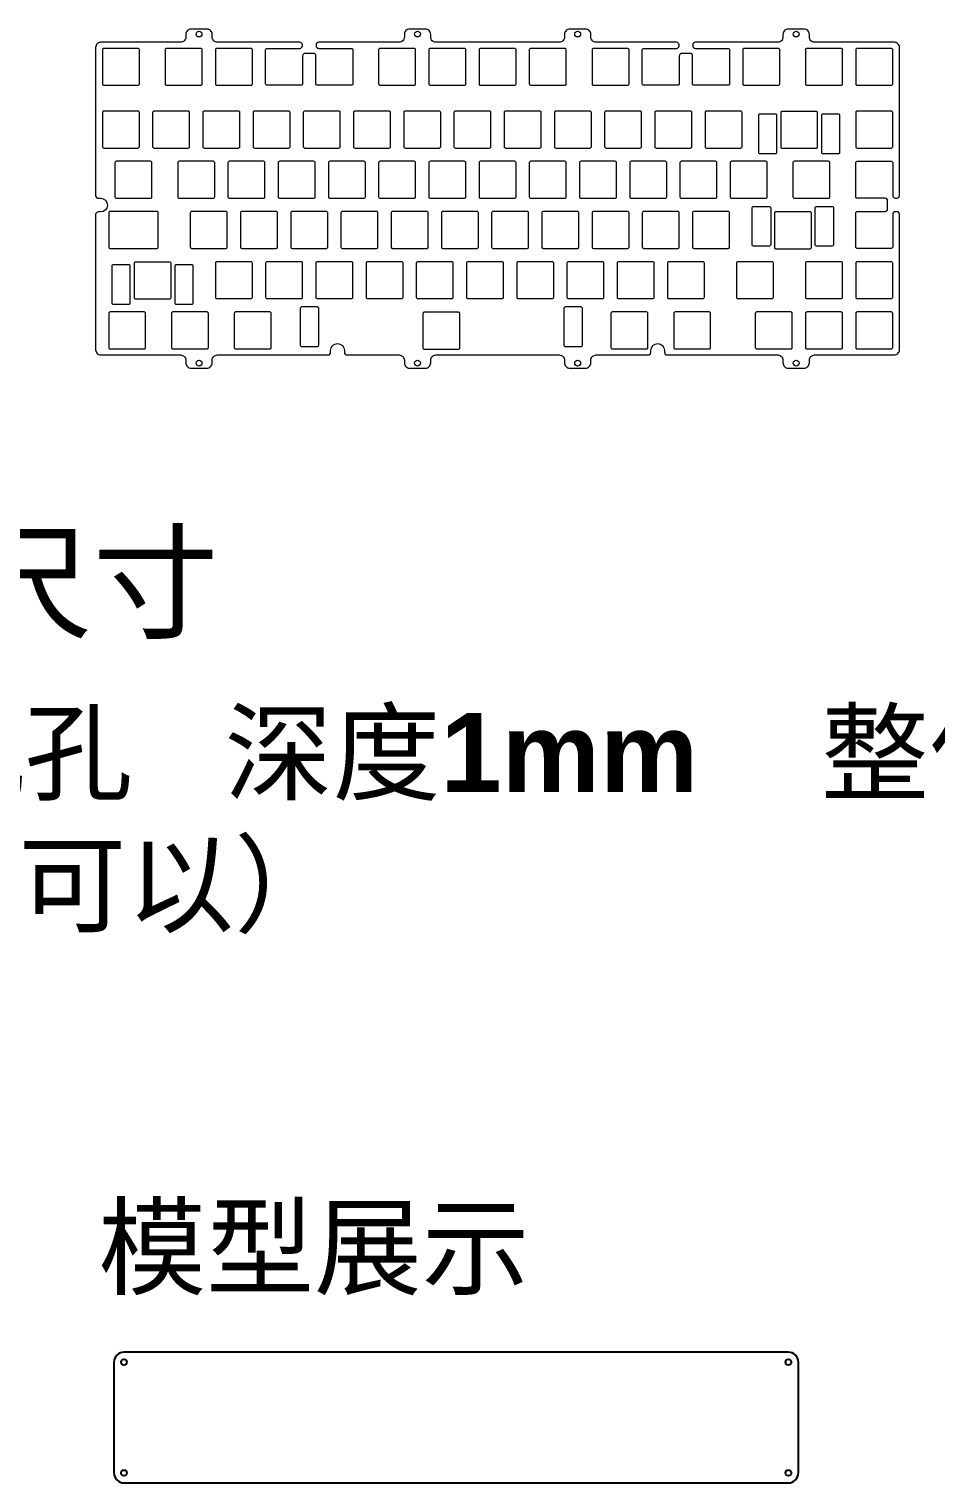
# Model space of a CAD drawing. Header units: millimetres. Extents: x 2670 to 4041, y 544 to 1639.
# Drawn here: x 3018 to 3361, y 573 to 1124 of the extents above; entities that cross this region are included whole.
import ezdxf

# ---------------------------------------------------------------- set-up
doc = ezdxf.new("R2010")
doc.units = ezdxf.units.MM
doc.layers.add('1', color=7, linetype='Continuous', lineweight=0)
doc.layers.add('10', color=7, linetype='Continuous', true_color=0xffffff)
doc.styles.get("Standard").update_dxf_attribs({"font": 'arial.ttf'})

msp = doc.modelspace()

# ---------------------------------------------------------------- linework, layer by layer
at = {"color": 7, "linetype": 'Continuous', "lineweight": 25}
for p, q in [((3049.715, 618.47), (3049.715, 576.47)), ((3305.515, 622.27), (3053.515, 622.27)), ((3309.315, 576.47), (3309.315, 618.47)), ((3053.515, 572.67), (3305.515, 572.67))]:
    msp.add_line(p, q, dxfattribs=at)
for centre in [(3053.515, 618.47), (3305.515, 618.47), (3053.515, 576.47), (3305.515, 576.47)]:
    msp.add_circle(centre, 1.1, dxfattribs=at)
for centre, start, end in [((3053.515, 618.47), 90, 180), ((3305.515, 618.47), 0, 90), ((3053.515, 576.47), 180, 270), ((3305.515, 576.47), 270, 0)]:
    msp.add_arc(centre, 3.8, start, end, dxfattribs=at)
at = {"layer": '1'}
for points in [[(3121.254, 1103.425, -0.4142136), (3120.754, 1102.925), (3107.754, 1102.925, -0.4142136), (3107.254, 1103.425), (3107.254, 1116.425, -0.4142136), (3107.754, 1116.925), (3120.192, 1116.925, 0.4142136), (3121.192, 1117.925), (3121.192, 1118.233, 0.4142136), (3120.192, 1119.233), (3088.981, 1119.233, -0.4142136), (3086.981, 1121.233), (3086.981, 1122.233, 0.4142136), (3084.981, 1124.233), (3078.981, 1124.233, 0.4142136), (3076.981, 1122.233), (3076.981, 1121.233, -0.4142136), (3074.981, 1119.233), (3044.77, 1119.233, 0.4142136), (3042.77, 1117.233), (3042.77, 1061.069, 0.4142136), (3043.77, 1060.069), (3044.653, 1060.069, -1), (3044.653, 1054.869), (3043.77, 1054.869, 0.4142136), (3042.77, 1053.869), (3042.77, 1002.605, 0.4142136), (3044.77, 1000.605), (3074.981, 1000.605, -0.4142136), (3076.981, 998.605), (3076.981, 997.605, 0.4142136), (3078.981, 995.605), (3084.981, 995.605, 0.4142136), (3086.981, 997.605), (3086.981, 998.605, -0.4142136), (3088.981, 1000.605), (3130.907, 1000.605, 0.4142136), (3131.907, 1001.605), (3131.907, 1002.327, -1), (3137.107, 1002.327), (3137.107, 1001.605, 0.4142136), (3138.107, 1000.605), (3157.857, 1000.605, -0.4142136), (3159.857, 998.605), (3159.857, 997.605, 0.4142136), (3161.857, 995.605), (3167.857, 995.605, 0.4142136), (3169.857, 997.605), (3169.857, 998.605, -0.4142136), (3171.857, 1000.605), (3218.601, 1000.605, -0.4142136), (3220.601, 998.605), (3220.601, 997.605, 0.4142136), (3222.601, 995.605), (3228.601, 995.605, 0.4142136), (3230.601, 997.605), (3230.601, 998.605, -0.4142136), (3232.601, 1000.605), (3252.351, 1000.605, 0.4142136), (3253.351, 1001.605), (3253.351, 1002.327, -1), (3258.551, 1002.327), (3258.551, 1001.605, 0.4142136), (3259.551, 1000.605), (3301.478, 1000.605, -0.4142136), (3303.478, 998.605), (3303.478, 997.605, 0.4142136), (3305.478, 995.605), (3311.478, 995.605, 0.4142136), (3313.478, 997.605), (3313.478, 998.605, -0.4142136), (3315.478, 1000.605), (3345.664, 1000.605, 0.4142136), (3347.664, 1002.605), (3347.664, 1053.941, 0.4142136), (3346.664, 1054.941), (3346.092, 1054.941, 0.4142136), (3345.092, 1053.941), (3345.092, 1041.513, -0.4142136), (3344.592, 1041.013), (3331.592, 1041.013, -0.4142136), (3331.092, 1041.513), (3331.092, 1054.513, -0.4142136), (3331.592, 1055.013), (3342.181, 1055.013, 0.4142136), (3343.181, 1056.013), (3343.181, 1059.063, 0.4142136), (3342.181, 1060.063), (3331.592, 1060.063, -0.4142136), (3331.092, 1060.563), (3331.092, 1073.563, -0.4142136), (3331.592, 1074.063), (3344.592, 1074.063, -0.4142136), (3345.092, 1073.563), (3345.092, 1061.141, 0.4142136), (3346.092, 1060.141), (3346.664, 1060.141, 0.4142136), (3347.664, 1061.141), (3347.664, 1117.233, 0.4142136), (3345.664, 1119.233), (3315.478, 1119.233, -0.4142136), (3313.478, 1121.233), (3313.478, 1122.233, 0.4142136), (3311.478, 1124.233), (3305.478, 1124.233, 0.4142136), (3303.478, 1122.233), (3303.478, 1121.233, -0.4142136), (3301.478, 1119.233), (3270.267, 1119.233, 0.4142136), (3269.267, 1118.233), (3269.267, 1117.925, 0.4142136), (3270.267, 1116.925), (3282.679, 1116.925, -0.4142136), (3283.179, 1116.425), (3283.179, 1103.425, -0.4142136), (3282.679, 1102.925), (3269.679, 1102.925, -0.4142136), (3269.179, 1103.425), (3269.179, 1114.018, 0.4142136), (3268.179, 1115.018), (3265.129, 1115.018, 0.4142136), (3264.129, 1114.018), (3264.129, 1103.425, -0.4142136), (3263.629, 1102.925), (3250.629, 1102.925, -0.4142136), (3250.129, 1103.425), (3250.129, 1116.425, -0.4142136), (3250.629, 1116.925), (3263.067, 1116.925, 0.4142136), (3264.067, 1117.925), (3264.067, 1118.233, 0.4142136), (3263.067, 1119.233), (3232.601, 1119.233, -0.4142136), (3230.601, 1121.233), (3230.601, 1122.233, 0.4142136), (3228.601, 1124.233), (3222.601, 1124.233, 0.4142136), (3220.601, 1122.233), (3220.601, 1121.233, -0.4142136), (3218.601, 1119.233), (3171.857, 1119.233, -0.4142136), (3169.857, 1121.233), (3169.857, 1122.233, 0.4142136), (3167.857, 1124.233), (3161.857, 1124.233, 0.4142136), (3159.857, 1122.233), (3159.857, 1121.233, -0.4142136), (3157.857, 1119.233), (3127.392, 1119.233, 0.4142136), (3126.392, 1118.233), (3126.392, 1117.925, 0.4142136), (3127.392, 1116.925), (3139.804, 1116.925, -0.4142136), (3140.304, 1116.425), (3140.304, 1103.425, -0.4142136), (3139.804, 1102.925), (3126.804, 1102.925, -0.4142136), (3126.304, 1103.425), (3126.304, 1114.018, 0.4142136), (3125.304, 1115.018), (3122.254, 1115.018, 0.4142136), (3121.254, 1114.018)], [(3045.842, 1102.925), (3058.842, 1102.925, 0.4142136), (3059.342, 1103.425), (3059.342, 1116.425, 0.4142136), (3058.842, 1116.925), (3045.842, 1116.925, 0.4142136), (3045.342, 1116.425), (3045.342, 1103.425, 0.4142136)], [(3069.654, 1102.925), (3082.654, 1102.925, 0.4142136), (3083.154, 1103.425), (3083.154, 1116.425, 0.4142136), (3082.654, 1116.925), (3069.654, 1116.925, 0.4142136), (3069.154, 1116.425), (3069.154, 1103.425, 0.4142136)], [(3088.704, 1102.925), (3101.704, 1102.925, 0.4142136), (3102.204, 1103.425), (3102.204, 1116.425, 0.4142136), (3101.704, 1116.925), (3088.704, 1116.925, 0.4142136), (3088.204, 1116.425), (3088.204, 1103.425, 0.4142136)], [(3150.617, 1102.925), (3163.617, 1102.925, 0.4142136), (3164.117, 1103.425), (3164.117, 1116.425, 0.4142136), (3163.617, 1116.925), (3150.617, 1116.925, 0.4142136), (3150.117, 1116.425), (3150.117, 1103.425, 0.4142136)], [(3169.667, 1102.925), (3182.667, 1102.925, 0.4142136), (3183.167, 1103.425), (3183.167, 1116.425, 0.4142136), (3182.667, 1116.925), (3169.667, 1116.925, 0.4142136), (3169.167, 1116.425), (3169.167, 1103.425, 0.4142136)], [(3188.717, 1102.925), (3201.717, 1102.925, 0.4142136), (3202.217, 1103.425), (3202.217, 1116.425, 0.4142136), (3201.717, 1116.925), (3188.717, 1116.925, 0.4142136), (3188.217, 1116.425), (3188.217, 1103.425, 0.4142136)], [(3207.767, 1102.925), (3220.767, 1102.925, 0.4142136), (3221.267, 1103.425), (3221.267, 1116.425, 0.4142136), (3220.767, 1116.925), (3207.767, 1116.925, 0.4142136), (3207.267, 1116.425), (3207.267, 1103.425, 0.4142136)], [(3231.579, 1102.925), (3244.579, 1102.925, 0.4142136), (3245.079, 1103.425), (3245.079, 1116.425, 0.4142136), (3244.579, 1116.925), (3231.579, 1116.925, 0.4142136), (3231.079, 1116.425), (3231.079, 1103.425, 0.4142136)], [(3288.729, 1102.925), (3301.729, 1102.925, 0.4142136), (3302.229, 1103.425), (3302.229, 1116.425, 0.4142136), (3301.729, 1116.925), (3288.729, 1116.925, 0.4142136), (3288.229, 1116.425), (3288.229, 1103.425, 0.4142136)], [(3326.042, 1103.425), (3326.042, 1116.425, 0.4142136), (3325.542, 1116.925), (3312.542, 1116.925, 0.4142136), (3312.042, 1116.425), (3312.042, 1103.425, 0.4142136), (3312.542, 1102.925), (3325.542, 1102.925, 0.4142136)], [(3331.592, 1102.925), (3344.592, 1102.925, 0.4142136), (3345.092, 1103.425), (3345.092, 1116.425, 0.4142136), (3344.592, 1116.925), (3331.592, 1116.925, 0.4142136), (3331.092, 1116.425), (3331.092, 1103.425, 0.4142136)], [(3045.842, 1079.113), (3058.842, 1079.113, 0.4142136), (3059.342, 1079.613), (3059.342, 1092.613, 0.4142136), (3058.842, 1093.113), (3045.842, 1093.113, 0.4142136), (3045.342, 1092.613), (3045.342, 1079.613, 0.4142136)], [(3064.892, 1079.113), (3077.892, 1079.113, 0.4142136), (3078.392, 1079.613), (3078.392, 1092.613, 0.4142136), (3077.892, 1093.113), (3064.892, 1093.113, 0.4142136), (3064.392, 1092.613), (3064.392, 1079.613, 0.4142136)], [(3083.942, 1079.113), (3096.942, 1079.113, 0.4142136), (3097.442, 1079.613), (3097.442, 1092.613, 0.4142136), (3096.942, 1093.113), (3083.942, 1093.113, 0.4142136), (3083.442, 1092.613), (3083.442, 1079.613, 0.4142136)], [(3102.992, 1079.113), (3115.992, 1079.113, 0.4142136), (3116.492, 1079.613), (3116.492, 1092.613, 0.4142136), (3115.992, 1093.113), (3102.992, 1093.113, 0.4142136), (3102.492, 1092.613), (3102.492, 1079.613, 0.4142136)], [(3122.042, 1079.113), (3135.042, 1079.113, 0.4142136), (3135.542, 1079.613), (3135.542, 1092.613, 0.4142136), (3135.042, 1093.113), (3122.042, 1093.113, 0.4142136), (3121.542, 1092.613), (3121.542, 1079.613, 0.4142136)], [(3141.092, 1079.113), (3154.092, 1079.113, 0.4142136), (3154.592, 1079.613), (3154.592, 1092.613, 0.4142136), (3154.092, 1093.113), (3141.092, 1093.113, 0.4142136), (3140.592, 1092.613), (3140.592, 1079.613, 0.4142136)], [(3160.142, 1079.113), (3173.142, 1079.113, 0.4142136), (3173.642, 1079.613), (3173.642, 1092.613, 0.4142136), (3173.142, 1093.113), (3160.142, 1093.113, 0.4142136), (3159.642, 1092.613), (3159.642, 1079.613, 0.4142136)], [(3179.192, 1079.113), (3192.192, 1079.113, 0.4142136), (3192.692, 1079.613), (3192.692, 1092.613, 0.4142136), (3192.192, 1093.113), (3179.192, 1093.113, 0.4142136), (3178.692, 1092.613), (3178.692, 1079.613, 0.4142136)], [(3179.192, 1079.113), (3192.192, 1079.113, 0.4142136), (3192.692, 1079.613), (3192.692, 1092.613, 0.4142136), (3192.192, 1093.113), (3179.192, 1093.113, 0.4142136), (3178.692, 1092.613), (3178.692, 1079.613, 0.4142136)], [(3198.242, 1079.113), (3211.242, 1079.113, 0.4142136), (3211.742, 1079.613), (3211.742, 1092.613, 0.4142136), (3211.242, 1093.113), (3198.242, 1093.113, 0.4142136), (3197.742, 1092.613), (3197.742, 1079.613, 0.4142136)], [(3217.292, 1079.113), (3230.292, 1079.113, 0.4142136), (3230.792, 1079.613), (3230.792, 1092.613, 0.4142136), (3230.292, 1093.113), (3217.292, 1093.113, 0.4142136), (3216.792, 1092.613), (3216.792, 1079.613, 0.4142136)], [(3236.342, 1079.113), (3249.342, 1079.113, 0.4142136), (3249.842, 1079.613), (3249.842, 1092.613, 0.4142136), (3249.342, 1093.113), (3236.342, 1093.113, 0.4142136), (3235.842, 1092.613), (3235.842, 1079.613, 0.4142136)], [(3255.392, 1079.113), (3268.392, 1079.113, 0.4142136), (3268.892, 1079.613), (3268.892, 1092.613, 0.4142136), (3268.392, 1093.113), (3255.392, 1093.113, 0.4142136), (3254.892, 1092.613), (3254.892, 1079.613, 0.4142136)], [(3274.442, 1079.113), (3287.442, 1079.113, 0.4142136), (3287.942, 1079.613), (3287.942, 1092.613, 0.4142136), (3287.442, 1093.113), (3274.442, 1093.113, 0.4142136), (3273.942, 1092.613), (3273.942, 1079.613, 0.4142136)], [(3331.592, 1079.113), (3344.592, 1079.113, 0.4142136), (3345.092, 1079.613), (3345.092, 1092.613, 0.4142136), (3344.592, 1093.113), (3331.592, 1093.113, 0.4142136), (3331.092, 1092.613), (3331.092, 1079.613, 0.4142136)], [(3050.604, 1060.063), (3063.604, 1060.063, 0.4142136), (3064.104, 1060.563), (3064.104, 1073.563, 0.4142136), (3063.604, 1074.063), (3050.604, 1074.063, 0.4142136), (3050.104, 1073.563), (3050.104, 1060.563, 0.4142136)], [(3074.417, 1060.063), (3087.417, 1060.063, 0.4142136), (3087.917, 1060.563), (3087.917, 1073.563, 0.4142136), (3087.417, 1074.063), (3074.417, 1074.063, 0.4142136), (3073.917, 1073.563), (3073.917, 1060.563, 0.4142136)], [(3093.467, 1060.063), (3106.467, 1060.063, 0.4142136), (3106.967, 1060.563), (3106.967, 1073.563, 0.4142136), (3106.467, 1074.063), (3093.467, 1074.063, 0.4142136), (3092.967, 1073.563), (3092.967, 1060.563, 0.4142136)], [(3112.517, 1060.063), (3125.517, 1060.063, 0.4142136), (3126.017, 1060.563), (3126.017, 1073.563, 0.4142136), (3125.517, 1074.063), (3112.517, 1074.063, 0.4142136), (3112.017, 1073.563), (3112.017, 1060.563, 0.4142136)], [(3131.567, 1060.063), (3144.567, 1060.063, 0.4142136), (3145.067, 1060.563), (3145.067, 1073.563, 0.4142136), (3144.567, 1074.063), (3131.567, 1074.063, 0.4142136), (3131.067, 1073.563), (3131.067, 1060.563, 0.4142136)], [(3150.617, 1060.063), (3163.617, 1060.063, 0.4142136), (3164.117, 1060.563), (3164.117, 1073.563, 0.4142136), (3163.617, 1074.063), (3150.617, 1074.063, 0.4142136), (3150.117, 1073.563), (3150.117, 1060.563, 0.4142136)], [(3169.667, 1060.063), (3182.667, 1060.063, 0.4142136), (3183.167, 1060.563), (3183.167, 1073.563, 0.4142136), (3182.667, 1074.063), (3169.667, 1074.063, 0.4142136), (3169.167, 1073.563), (3169.167, 1060.563, 0.4142136)], [(3188.717, 1060.063), (3201.717, 1060.063, 0.4142136), (3202.217, 1060.563), (3202.217, 1073.563, 0.4142136), (3201.717, 1074.063), (3188.717, 1074.063, 0.4142136), (3188.217, 1073.563), (3188.217, 1060.563, 0.4142136)], [(3207.767, 1060.063), (3220.767, 1060.063, 0.4142136), (3221.267, 1060.563), (3221.267, 1073.563, 0.4142136), (3220.767, 1074.063), (3207.767, 1074.063, 0.4142136), (3207.267, 1073.563), (3207.267, 1060.563, 0.4142136)], [(3226.817, 1060.063), (3239.817, 1060.063, 0.4142136), (3240.317, 1060.563), (3240.317, 1073.563, 0.4142136), (3239.817, 1074.063), (3226.817, 1074.063, 0.4142136), (3226.317, 1073.563), (3226.317, 1060.563, 0.4142136)], [(3245.867, 1060.063), (3258.867, 1060.063, 0.4142136), (3259.367, 1060.563), (3259.367, 1073.563, 0.4142136), (3258.867, 1074.063), (3245.867, 1074.063, 0.4142136), (3245.367, 1073.563), (3245.367, 1060.563, 0.4142136)], [(3264.917, 1060.063), (3277.917, 1060.063, 0.4142136), (3278.417, 1060.563), (3278.417, 1073.563, 0.4142136), (3277.917, 1074.063), (3264.917, 1074.063, 0.4142136), (3264.417, 1073.563), (3264.417, 1060.563, 0.4142136)], [(3283.967, 1060.063), (3296.967, 1060.063, 0.4142136), (3297.467, 1060.563), (3297.467, 1073.563, 0.4142136), (3296.967, 1074.063), (3283.967, 1074.063, 0.4142136), (3283.467, 1073.563), (3283.467, 1060.563, 0.4142136)], [(3307.779, 1060.063), (3320.779, 1060.063, 0.4142136), (3321.279, 1060.563), (3321.279, 1073.563, 0.4142136), (3320.779, 1074.063), (3307.779, 1074.063, 0.4142136), (3307.279, 1073.563), (3307.279, 1060.563, 0.4142136)], [(3065.985, 1041.013, 0.4142136), (3066.485, 1041.513), (3066.485, 1054.513, 0.4142136), (3065.985, 1055.013), (3048.223, 1055.013, 0.4142136), (3047.723, 1054.513), (3047.723, 1041.513, 0.4142136), (3048.223, 1041.013)], [(3079.179, 1041.013), (3092.179, 1041.013, 0.4142136), (3092.679, 1041.513), (3092.679, 1054.513, 0.4142136), (3092.179, 1055.013), (3079.179, 1055.013, 0.4142136), (3078.679, 1054.513), (3078.679, 1041.513, 0.4142136)], [(3098.229, 1041.013), (3111.229, 1041.013, 0.4142136), (3111.729, 1041.513), (3111.729, 1054.513, 0.4142136), (3111.229, 1055.013), (3098.229, 1055.013, 0.4142136), (3097.729, 1054.513), (3097.729, 1041.513, 0.4142136)], [(3117.279, 1041.013), (3130.279, 1041.013, 0.4142136), (3130.779, 1041.513), (3130.779, 1054.513, 0.4142136), (3130.279, 1055.013), (3117.279, 1055.013, 0.4142136), (3116.779, 1054.513), (3116.779, 1041.513, 0.4142136)], [(3136.329, 1041.013), (3149.329, 1041.013, 0.4142136), (3149.829, 1041.513), (3149.829, 1054.513, 0.4142136), (3149.329, 1055.013), (3136.329, 1055.013, 0.4142136), (3135.829, 1054.513), (3135.829, 1041.513, 0.4142136)], [(3155.379, 1041.013), (3168.379, 1041.013, 0.4142136), (3168.879, 1041.513), (3168.879, 1054.513, 0.4142136), (3168.379, 1055.013), (3155.379, 1055.013, 0.4142136), (3154.879, 1054.513), (3154.879, 1041.513, 0.4142136)], [(3174.429, 1041.013), (3187.429, 1041.013, 0.4142136), (3187.929, 1041.513), (3187.929, 1054.513, 0.4142136), (3187.429, 1055.013), (3174.429, 1055.013, 0.4142136), (3173.929, 1054.513), (3173.929, 1041.513, 0.4142136)], [(3193.479, 1041.013), (3206.479, 1041.013, 0.4142136), (3206.979, 1041.513), (3206.979, 1054.513, 0.4142136), (3206.479, 1055.013), (3193.479, 1055.013, 0.4142136), (3192.979, 1054.513), (3192.979, 1041.513, 0.4142136)], [(3212.529, 1041.013), (3225.529, 1041.013, 0.4142136), (3226.029, 1041.513), (3226.029, 1054.513, 0.4142136), (3225.529, 1055.013), (3212.529, 1055.013, 0.4142136), (3212.029, 1054.513), (3212.029, 1041.513, 0.4142136)], [(3231.579, 1041.013), (3244.579, 1041.013, 0.4142136), (3245.079, 1041.513), (3245.079, 1054.513, 0.4142136), (3244.579, 1055.013), (3231.579, 1055.013, 0.4142136), (3231.079, 1054.513), (3231.079, 1041.513, 0.4142136)], [(3250.629, 1041.013), (3263.629, 1041.013, 0.4142136), (3264.129, 1041.513), (3264.129, 1054.513, 0.4142136), (3263.629, 1055.013), (3250.629, 1055.013, 0.4142136), (3250.129, 1054.513), (3250.129, 1041.513, 0.4142136)], [(3269.679, 1041.013), (3282.679, 1041.013, 0.4142136), (3283.179, 1041.513), (3283.179, 1054.513, 0.4142136), (3282.679, 1055.013), (3269.679, 1055.013, 0.4142136), (3269.179, 1054.513), (3269.179, 1041.513, 0.4142136)], [(3088.704, 1021.963), (3101.704, 1021.963, 0.4142136), (3102.204, 1022.463), (3102.204, 1035.463, 0.4142136), (3101.704, 1035.963), (3088.704, 1035.963, 0.4142136), (3088.204, 1035.463), (3088.204, 1022.463, 0.4142136)], [(3107.754, 1021.963), (3120.754, 1021.963, 0.4142136), (3121.254, 1022.463), (3121.254, 1035.463, 0.4142136), (3120.754, 1035.963), (3107.754, 1035.963, 0.4142136), (3107.254, 1035.463), (3107.254, 1022.463, 0.4142136)], [(3126.804, 1021.963), (3139.804, 1021.963, 0.4142136), (3140.304, 1022.463), (3140.304, 1035.463, 0.4142136), (3139.804, 1035.963), (3126.804, 1035.963, 0.4142136), (3126.304, 1035.463), (3126.304, 1022.463, 0.4142136)], [(3145.854, 1021.963), (3158.854, 1021.963, 0.4142136), (3159.354, 1022.463), (3159.354, 1035.463, 0.4142136), (3158.854, 1035.963), (3145.854, 1035.963, 0.4142136), (3145.354, 1035.463), (3145.354, 1022.463, 0.4142136)], [(3164.904, 1021.963), (3177.904, 1021.963, 0.4142136), (3178.404, 1022.463), (3178.404, 1035.463, 0.4142136), (3177.904, 1035.963), (3164.904, 1035.963, 0.4142136), (3164.404, 1035.463), (3164.404, 1022.463, 0.4142136)], [(3183.954, 1021.963), (3196.954, 1021.963, 0.4142136), (3197.454, 1022.463), (3197.454, 1035.463, 0.4142136), (3196.954, 1035.963), (3183.954, 1035.963, 0.4142136), (3183.454, 1035.463), (3183.454, 1022.463, 0.4142136)], [(3203.004, 1021.963), (3216.004, 1021.963, 0.4142136), (3216.504, 1022.463), (3216.504, 1035.463, 0.4142136), (3216.004, 1035.963), (3203.004, 1035.963, 0.4142136), (3202.504, 1035.463), (3202.504, 1022.463, 0.4142136)], [(3222.054, 1021.963), (3235.054, 1021.963, 0.4142136), (3235.554, 1022.463), (3235.554, 1035.463, 0.4142136), (3235.054, 1035.963), (3222.054, 1035.963, 0.4142136), (3221.554, 1035.463), (3221.554, 1022.463, 0.4142136)], [(3241.104, 1021.963), (3254.104, 1021.963, 0.4142136), (3254.604, 1022.463), (3254.604, 1035.463, 0.4142136), (3254.104, 1035.963), (3241.104, 1035.963, 0.4142136), (3240.604, 1035.463), (3240.604, 1022.463, 0.4142136)], [(3260.154, 1021.963), (3273.154, 1021.963, 0.4142136), (3273.654, 1022.463), (3273.654, 1035.463, 0.4142136), (3273.154, 1035.963), (3260.154, 1035.963, 0.4142136), (3259.654, 1035.463), (3259.654, 1022.463, 0.4142136)], [(3286.348, 1021.963), (3299.348, 1021.963, 0.4142136), (3299.848, 1022.463), (3299.848, 1035.463, 0.4142136), (3299.348, 1035.963), (3286.348, 1035.963, 0.4142136), (3285.848, 1035.463), (3285.848, 1022.463, 0.4142136)], [(3312.542, 1021.963), (3325.542, 1021.963, 0.4142136), (3326.042, 1022.463), (3326.042, 1035.463, 0.4142136), (3325.542, 1035.963), (3312.542, 1035.963, 0.4142136), (3312.042, 1035.463), (3312.042, 1022.463, 0.4142136)], [(3331.592, 1021.963), (3344.592, 1021.963, 0.4142136), (3345.092, 1022.463), (3345.092, 1035.463, 0.4142136), (3344.592, 1035.963), (3331.592, 1035.963, 0.4142136), (3331.092, 1035.463), (3331.092, 1022.463, 0.4142136)], [(3048.223, 1002.913), (3061.223, 1002.913, 0.4142136), (3061.723, 1003.413), (3061.723, 1016.413, 0.4142136), (3061.223, 1016.913), (3048.223, 1016.913, 0.4142136), (3047.723, 1016.413), (3047.723, 1003.413, 0.4142136)], [(3072.035, 1002.913), (3085.035, 1002.913, 0.4142136), (3085.535, 1003.413), (3085.535, 1016.413, 0.4142136), (3085.035, 1016.913), (3072.035, 1016.913, 0.4142136), (3071.535, 1016.413), (3071.535, 1003.413, 0.4142136)], [(3095.848, 1002.913), (3108.848, 1002.913, 0.4142136), (3109.348, 1003.413), (3109.348, 1016.413, 0.4142136), (3108.848, 1016.913), (3095.848, 1016.913, 0.4142136), (3095.348, 1016.413), (3095.348, 1003.413, 0.4142136)], [(3238.723, 1002.913), (3251.723, 1002.913, 0.4142136), (3252.223, 1003.413), (3252.223, 1016.413, 0.4142136), (3251.723, 1016.913), (3238.723, 1016.913, 0.4142136), (3238.223, 1016.413), (3238.223, 1003.413, 0.4142136)], [(3262.535, 1002.913), (3275.535, 1002.913, 0.4142136), (3276.035, 1003.413), (3276.035, 1016.413, 0.4142136), (3275.535, 1016.913), (3262.535, 1016.913, 0.4142136), (3262.035, 1016.413), (3262.035, 1003.413, 0.4142136)], [(3293.492, 1002.913), (3306.492, 1002.913, 0.4142136), (3306.992, 1003.413), (3306.992, 1016.413, 0.4142136), (3306.492, 1016.913), (3293.492, 1016.913, 0.4142136), (3292.992, 1016.413), (3292.992, 1003.413, 0.4142136)], [(3312.542, 1002.913), (3325.542, 1002.913, 0.4142136), (3326.042, 1003.413), (3326.042, 1016.413, 0.4142136), (3325.542, 1016.913), (3312.542, 1016.913, 0.4142136), (3312.042, 1016.413), (3312.042, 1003.413, 0.4142136)], [(3331.592, 1002.913), (3344.592, 1002.913, 0.4142136), (3345.092, 1003.413), (3345.092, 1016.413, 0.4142136), (3344.592, 1016.913), (3331.592, 1016.913, 0.4142136), (3331.092, 1016.413), (3331.092, 1003.413, 0.4142136)]]:
    msp.add_lwpolyline(points, format="xyb", close=True, dxfattribs=at)
for centre in [(3081.981, 1122.333), (3164.857, 1122.333), (3225.601, 1122.333), (3308.478, 1122.333), (3081.981, 997.505), (3164.857, 997.505), (3225.601, 997.505), (3308.478, 997.505)]:
    msp.add_circle(centre, 1.1, dxfattribs=at)
at = {"layer": '10', "color": 7, "linetype": 'Continuous', "lineweight": 18}
for points in [[(3316.63, 1092.499, 0.4142136), (3316.13, 1092.999), (3303.13, 1092.999, 0.4142136), (3302.63, 1092.499), (3302.63, 1079.499, 0.4142136), (3303.13, 1078.999), (3316.13, 1078.999, 0.4142136), (3316.63, 1079.499)], [(3301.192, 1091.499, 0.4142136), (3300.692, 1091.999), (3294.692, 1091.999, 0.4142136), (3294.192, 1091.499), (3294.192, 1077.499, 0.4142136), (3294.692, 1076.999), (3300.692, 1076.999, 0.4142136), (3301.192, 1077.499)], [(3325.068, 1091.499, 0.4142136), (3324.568, 1091.999), (3318.568, 1091.999, 0.4142136), (3318.068, 1091.499), (3318.068, 1077.499, 0.4142136), (3318.568, 1076.999), (3324.568, 1076.999, 0.4142136), (3325.068, 1077.499)], [(3298.811, 1042.399, -0.4142136), (3298.311, 1041.899), (3292.311, 1041.899, -0.4142136), (3291.811, 1042.399), (3291.811, 1056.399, -0.4142136), (3292.311, 1056.899), (3298.311, 1056.899, -0.4142136), (3298.811, 1056.399)], [(3314.249, 1054.399, 0.4142136), (3313.749, 1054.899), (3300.749, 1054.899, 0.4142136), (3300.249, 1054.399), (3300.249, 1041.399, 0.4142136), (3300.749, 1040.899), (3313.749, 1040.899, 0.4142136), (3314.249, 1041.399)], [(3322.687, 1042.399, -0.4142136), (3322.187, 1041.899), (3316.187, 1041.899, -0.4142136), (3315.687, 1042.399), (3315.687, 1056.399, -0.4142136), (3316.187, 1056.899), (3322.187, 1056.899, -0.4142136), (3322.687, 1056.399)], [(3055.924, 1034.349, 0.4142136), (3055.424, 1034.849), (3049.424, 1034.849, 0.4142136), (3048.924, 1034.349), (3048.924, 1020.349, 0.4142136), (3049.424, 1019.849), (3055.424, 1019.849, 0.4142136), (3055.924, 1020.349)], [(3071.362, 1035.349, 0.4142136), (3070.862, 1035.849), (3057.862, 1035.849, 0.4142136), (3057.362, 1035.349), (3057.362, 1022.349, 0.4142136), (3057.862, 1021.849), (3070.862, 1021.849, 0.4142136), (3071.362, 1022.349)], [(3079.8, 1034.349, 0.4142136), (3079.3, 1034.849), (3073.3, 1034.849, 0.4142136), (3072.8, 1034.349), (3072.8, 1020.349, 0.4142136), (3073.3, 1019.849), (3079.3, 1019.849, 0.4142136), (3079.8, 1020.349)], [(3120.399, 1004.299, 0.4142136), (3120.899, 1003.799), (3126.899, 1003.799, 0.4142136), (3127.399, 1004.299), (3127.399, 1018.299, 0.4142136), (3126.899, 1018.799), (3120.899, 1018.799, 0.4142136), (3120.399, 1018.299)], [(3166.899, 1003.299, 0.4142136), (3167.399, 1002.799), (3180.399, 1002.799, 0.4142136), (3180.899, 1003.299), (3180.899, 1016.299, 0.4142136), (3180.399, 1016.799), (3167.399, 1016.799, 0.4142136), (3166.899, 1016.299)], [(3220.399, 1004.299, 0.4142136), (3220.899, 1003.799), (3226.899, 1003.799, 0.4142136), (3227.399, 1004.299), (3227.399, 1018.299, 0.4142136), (3226.899, 1018.799), (3220.899, 1018.799, 0.4142136), (3220.399, 1018.299)]]:
    msp.add_lwpolyline(points, format="xyb", close=True, dxfattribs=at)

# ---------------------------------------------------------------- texts
at = {"color": 1, "attachment_point": 1}
for s, width, insert, char_height in [('{\\fSimSun|b1|i0|c134|p2;RESET 75配重尺寸}', 525.08963, (2708.025, 931.747), 35), ('{\\fSimSun|b1|i0|c134|p2;注意：\\fArial|b1|i0|c0|p34;45°\\fSimSun|b1|i0|c134|p2;斜角沉孔\\fArial|b1|i0|c0|p34;   \\fSimSun|b1|i0|c134|p2;深度\\fArial|b1|i0|c0|p34;1mm    \\fSimSun|b1|i0|c134|p2;整体厚度\\fArial|b1|i0|c0|p34;3\\fSimSun|b1|i0|c134|p2;mm（ps：3mm亚克力实际厚度在2.77mm左右 也可以）}', 1307.98672, (2706.936, 864.731), 30), ('{\\fSimSun|b1|i0|c134|p2;模型展示}', 1307.98672, (3043.756, 677.161), 30)]:
    msp.add_mtext_dynamic_manual_height_columns(s, width=width, gutter_width=12.5, heights=[0], dxfattribs=dict(at, insert=insert, char_height=char_height))

doc.saveas('drawing.dxf')
